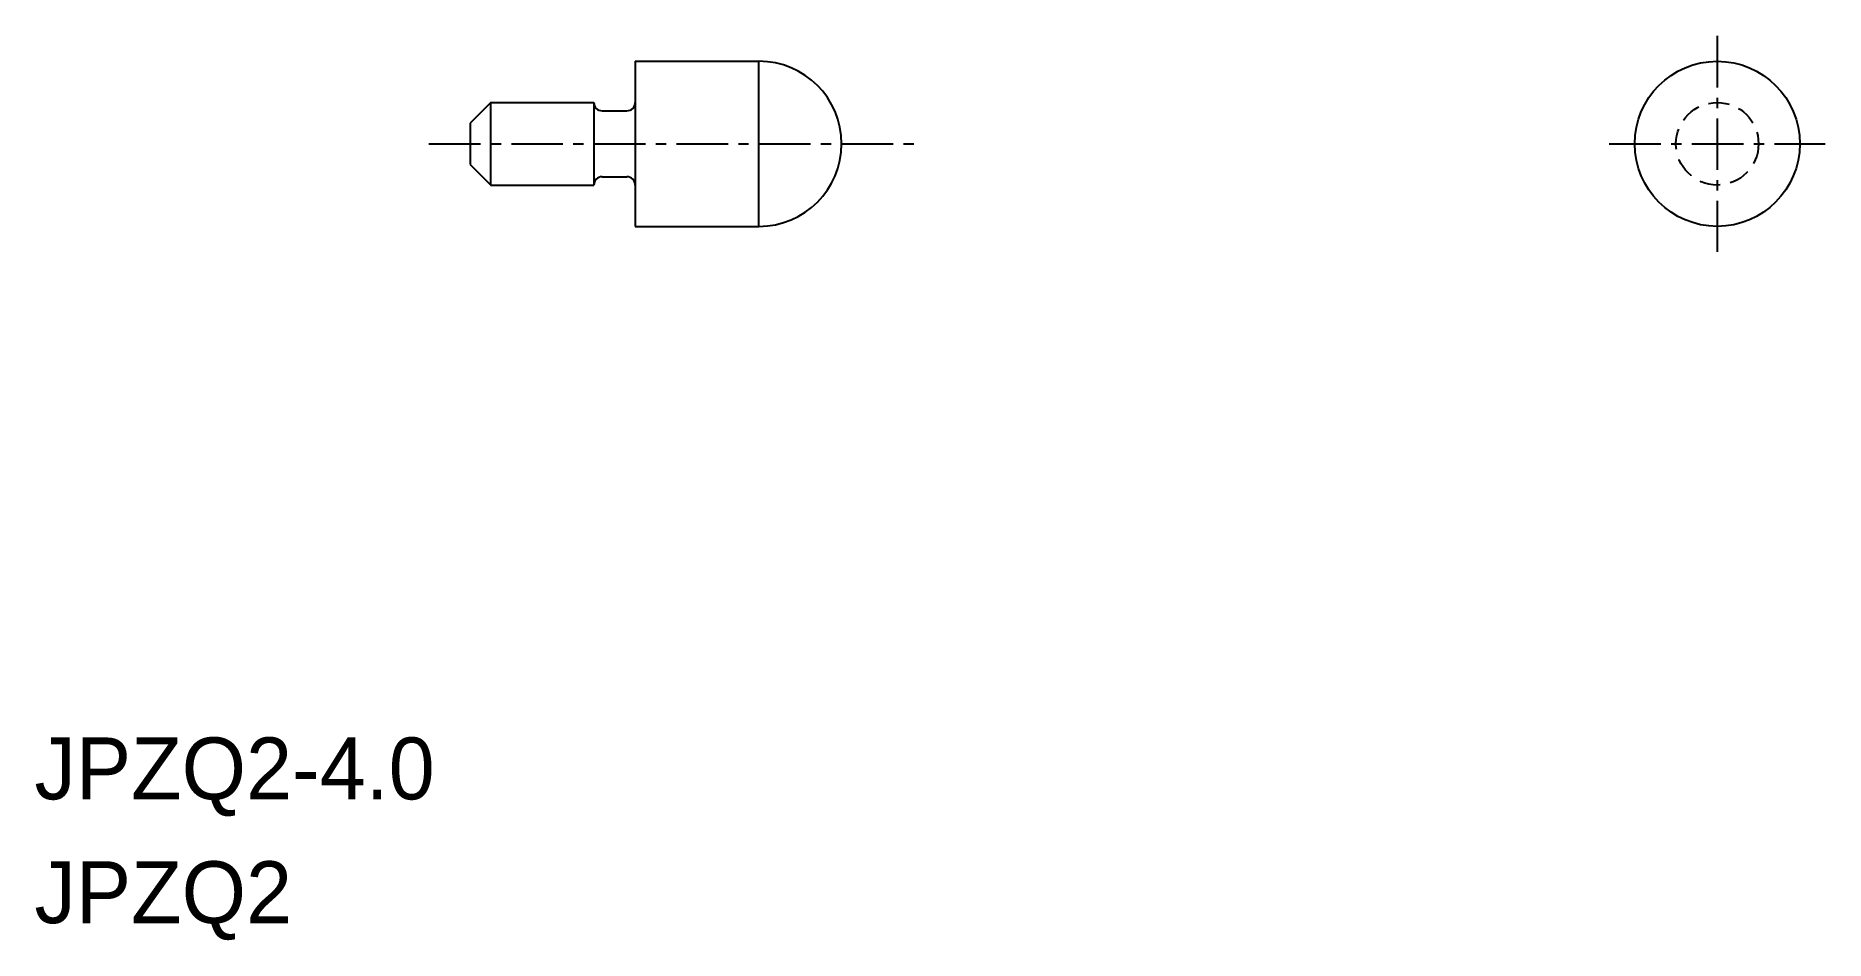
# Model space of a CAD drawing. Extents: x -1798.7 to -1755.4, y -433 to -411.1.
import ezdxf

# ---------------------------------------------------------------- set-up
doc = ezdxf.new("R2010")
doc.units = 0
doc.linetypes.add('CENTER', pattern=[2, 1.25, -0.25, 0.25, -0.25])
doc.linetypes.add('DASHED', pattern=[0.75, 0.5, -0.25])
doc.layers.get('0').update_dxf_attribs({"linetype": 'CONTINUOUS'})
doc.layers.add('CENTER', color=1, linetype='CENTER')

msp = doc.modelspace()

# ---------------------------------------------------------------- linework, layer by layer
at = {"color": 7, "linetype": 'CONTINUOUS'}
for p, q in [((-1784.219, -411.698), (-1781.219, -411.698)), ((-1784.219, -411.698), (-1784.219, -415.698)), ((-1787.719, -412.698), (-1788.219, -413.198)), ((-1787.719, -414.698), (-1787.719, -412.698)), ((-1787.719, -412.698), (-1785.219, -412.698)), ((-1785.219, -412.698), (-1785.219, -414.698)), ((-1788.219, -413.198), (-1788.219, -414.198)), ((-1785.019, -412.898), (-1784.419, -412.898)), ((-1788.219, -414.198), (-1787.719, -414.698)), ((-1785.019, -414.498), (-1784.419, -414.498)), ((-1787.719, -414.698), (-1785.219, -414.698)), ((-1784.219, -415.698), (-1781.219, -415.698))]:
    msp.add_line(p, q, dxfattribs=at)
at = {"linetype": 'CONTINUOUS'}
msp.add_line((-1781.219, -415.698), (-1781.219, -411.698), dxfattribs=at)
msp.add_circle((-1757.999, -413.698), 2, dxfattribs=at)
at = {"color": 3, "linetype": 'DASHED'}
msp.add_circle((-1757.999, -413.698), 1, dxfattribs=at)
at = {"linetype": 'CONTINUOUS'}
msp.add_arc((-1781.219, -413.698), 2, 270, 90, dxfattribs=at)
at = {"color": 7, "linetype": 'CONTINUOUS'}
for centre, start, end in [((-1785.019, -412.698), 180, 270), ((-1784.419, -412.698), 270, 0), ((-1785.019, -414.698), 90, 180), ((-1784.419, -414.698), 0, 90)]:
    msp.add_arc(centre, 0.2, start, end, dxfattribs=at)
at = {"layer": 'CENTER', "color": 1, "linetype": 'CENTER'}
for p, q in [((-1757.999, -411.082), (-1757.999, -416.314)), ((-1789.219, -413.698), (-1777.36, -413.698)), ((-1760.615, -413.698), (-1755.383, -413.698))]:
    msp.add_line(p, q, dxfattribs=at)

# ---------------------------------------------------------------- texts
for s, p in [('JPZQ2-4.0', (-1798.774, -429.58)), ('JPZQ2', (-1798.774, -432.58))]:
    msp.add_text(s, height=1.5).set_placement(p)

doc.saveas('drawing.dxf')
